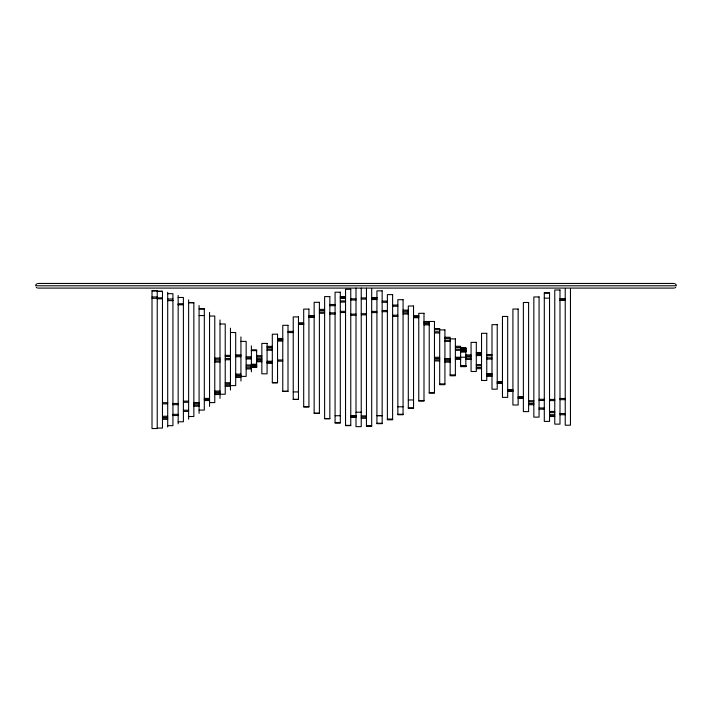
<?xml version="1.0" encoding="UTF-8"?>
<svg xmlns="http://www.w3.org/2000/svg" width="712" height="712" viewBox="0 0 712 712"><rect width="100%" height="100%" fill="white"/><g stroke="black" fill="none" stroke-linecap="round" stroke-linejoin="round"><path stroke-width="1.07" d="M35.787 284.925L37.086 283.616M674.914 287.933L675.697 287.417M37.923 283.456L674.077 283.456M35.6 285.779L676.4 285.779M37.923 288.093L674.077 288.093M152.012 290.79L157.236 290.79L157.236 428.544L152.012 428.544L152.012 290.79L157.236 290.79M157.236 291.199L162.47 291.199L162.47 428.081L157.236 428.081M157.236 291.448L162.47 291.43M544.297 292.988L549.531 292.97M167.703 293.682L172.927 293.682L172.927 425.669L167.703 425.669M340.309 296.788L345.543 296.788M152.012 296.975L157.236 296.975M340.309 297.109L345.543 297.109M178.16 297.483L183.393 297.474L183.393 421.771L178.16 421.771M371.691 297.527L376.924 297.527M157.236 297.839L162.47 297.839M371.691 297.776L376.924 297.776M340.309 297.972L345.543 297.972M361.233 297.928L366.457 297.928M544.297 298.168L549.531 298.15M152.012 298.292L157.236 298.292M340.309 298.284L345.543 298.284M157.236 298.568L162.47 298.631M559.988 298.622L565.221 298.622M157.236 298.666L162.47 298.666M371.691 298.702L376.924 298.702M350.767 298.809L356 298.809M167.703 298.987L172.927 298.987M361.233 299.111L366.457 299.111M371.691 299.53L376.924 299.53M559.988 299.797L565.221 299.797M350.767 299.992L356 299.992M167.703 300.42L172.927 300.428M559.988 300.437L565.221 300.437M167.703 300.633L172.927 300.633M340.309 300.909L345.543 300.909M382.157 301.105L387.381 301.105M340.309 302.084L345.543 302.084M382.157 302.28L387.381 302.28M188.627 302.644L193.851 302.644L193.851 416.511L188.627 416.511M188.627 302.662L193.851 302.787M178.16 304.095L183.393 304.095M178.16 304.175L183.393 304.184M329.843 304.505L335.076 304.505M178.16 304.825L183.393 304.772M392.615 305.065L397.848 305.065M329.843 305.679L335.076 305.679M392.615 306.249L397.848 306.249M204.317 308.866L199.084 308.866L204.317 308.883L204.317 410.085L199.084 410.085M319.385 309.391L324.619 309.391M403.072 310.129L408.305 310.129M382.157 310.494L387.381 310.494M319.385 310.565L324.619 310.565M340.309 311.349L345.543 311.349M371.691 311.402L376.924 311.402M403.072 311.304L408.305 311.304M382.157 311.669L387.381 311.669M319.385 312.096L324.619 312.096M340.309 312.524L345.543 312.524M371.691 312.577L376.924 312.577M329.843 312.871L335.076 312.871M403.072 312.826L408.305 312.826M319.385 313.271L324.619 313.271M361.233 313.689L366.457 313.689M329.843 314.045L335.076 314.045M403.072 314.001L408.305 314.001M350.767 314.108L356 314.108M361.233 314.864L366.457 314.864M392.615 315.202L397.848 315.202M350.767 315.283L356 315.283M199.084 315.541L204.317 315.55M413.538 315.656L418.763 315.656M308.928 315.843L314.152 315.843M209.542 316.057L214.775 316.03L214.775 402.592L209.542 402.592M308.928 316.128L314.152 316.128M392.615 316.377L397.848 316.377M413.538 316.529L418.763 316.529M413.538 316.831L418.763 316.831M308.928 317.027L314.152 317.027M308.928 317.303L314.152 317.303M413.538 317.703L418.763 317.703M429.229 321.468L434.462 321.468L434.462 393.247L429.229 393.247L429.229 321.468L423.996 321.512M423.996 322.687L429.229 322.687M298.462 323.097L303.695 323.097M298.462 323.203L303.695 323.203M423.996 323.693L429.229 323.693M220.008 323.996L225.232 323.987L225.232 394.226L220.008 394.226M298.462 324.272L303.695 324.272M298.462 324.387L303.695 324.387M423.996 324.868L429.229 324.868M434.462 328.543L439.687 328.543L439.687 329.727L434.462 329.727M288.004 331.418L293.237 331.329M434.462 331.801L439.687 331.801M230.465 332.504L235.699 332.522L235.699 385.601L230.465 385.601M288.004 332.504L293.237 332.593M434.462 332.976L439.687 332.976M444.92 337.248L450.153 337.248L450.153 338.423L444.92 338.423M277.538 338.476L282.771 338.476M277.538 339.651L282.771 339.651M277.538 339.909L282.771 339.909M444.92 340.211L450.153 340.211M277.538 341.084L282.771 341.084M240.932 341.377L246.156 341.377L246.156 376.39L240.932 376.39M444.92 341.386L450.153 341.386M267.08 346.352L272.313 346.352M455.377 346.281L460.611 346.281L460.611 347.456L455.377 347.456M267.08 347.527L272.313 347.527M460.611 347.848L465.844 347.848L465.844 366.653L460.611 366.653L460.611 347.848L465.844 348.043M460.611 348.123L465.844 348.123M460.611 348.266L465.844 348.337M460.611 348.382L465.844 348.382M460.611 348.506L465.844 348.506M460.611 348.755L465.844 348.755M267.08 349.04L272.313 349.04M455.377 349.138L465.844 349.183M460.611 349.637L465.844 349.637M251.389 350.099L256.623 350.028L256.623 367.472L251.389 367.472L256.623 367.454M460.611 350.099L465.844 350.099M267.08 350.215L272.313 350.215M251.389 350.331L256.623 350.331M455.377 350.313L460.611 350.313M251.389 350.464L256.623 350.509M251.389 350.607L256.623 350.633M460.611 350.571L465.844 350.571M460.611 350.829L465.844 350.829M460.611 351.007L465.844 351.007M460.611 351.683L465.844 351.683M460.611 351.888L465.844 351.888M476.301 352.502L481.534 352.502M476.301 353.677L481.534 353.677M476.301 354.38L481.534 354.38M486.768 354.532L491.992 354.532M235.699 354.914L240.932 354.914M465.844 354.923L471.068 354.923M225.232 355.368L230.465 355.368M235.699 355.537L240.932 355.537M476.301 355.555L481.534 355.555M256.623 355.697L261.847 355.697M486.768 355.706L491.992 355.706M465.844 356.098L471.068 356.098M225.232 356.543L230.465 356.543M235.699 356.712L240.932 356.712M246.156 356.792L251.389 356.792M465.844 356.712L471.068 356.712M256.623 356.881L261.847 356.881M455.377 357.219L465.844 357.219M434.462 357.273L439.687 357.273M246.156 357.967L251.389 357.967M486.768 357.878L491.992 357.878M214.775 358.074L220.008 358.074M455.377 358.198L460.611 358.198M465.844 358.216L471.068 358.216M256.623 358.287L261.847 358.287M455.377 358.394L460.611 358.394M225.232 358.572L230.465 358.572M434.462 358.447L439.687 358.447M444.92 358.554L450.153 358.554M246.156 358.955L251.389 358.955M486.768 359.053L491.992 359.053M214.775 359.248L220.008 359.248M455.377 359.382L460.611 359.382M465.844 359.4L471.068 359.4M256.623 359.471L261.847 359.578M225.232 359.747L230.465 359.747M444.92 359.729L450.153 359.729M434.462 359.783L439.687 359.783M277.538 359.969L282.771 359.969M256.623 360.753L261.847 360.753M214.775 360.877L220.008 360.877M434.462 360.957L439.687 360.957M444.92 360.948L450.153 360.948M267.08 361.242L272.313 361.242M277.538 361.144L282.771 361.144M256.623 361.732L261.847 361.732M214.775 362.052L220.008 362.052M444.92 362.132L450.153 362.132M267.08 362.168L272.313 362.168M267.08 362.417L272.313 362.417M267.08 363.351L272.313 363.351M251.389 364.206L256.623 364.206M476.301 364.597L481.534 364.597M251.389 364.784L256.623 364.784M246.156 364.989L256.623 365.007M251.389 365.292L256.623 365.292M251.389 365.594L256.623 365.594M460.611 365.745L465.844 365.745M476.301 365.772L481.534 365.772M251.389 365.897L256.623 365.897M460.611 365.861L465.844 365.861M460.611 366.066L465.844 366.03M246.156 366.164L256.623 366.199M460.611 366.164L465.844 366.164M460.611 366.413L465.844 366.413M251.389 366.493L256.623 366.493M251.389 366.751L256.623 366.751M251.389 366.956L256.623 366.965M251.389 367.258L256.623 367.241M476.301 367.499L481.534 367.499M246.156 367.739L251.389 367.739M476.301 368.674L481.534 368.674M246.156 368.923L251.389 368.923M486.768 373.542L491.992 373.542M235.699 374.12L240.932 374.12M486.768 374.717L491.992 374.717M450.153 374.93L455.377 374.93M486.768 375.18L491.992 375.18M235.699 375.304L240.932 375.304M235.699 376.265L240.932 376.265M486.768 376.363L491.992 376.363M235.699 377.44L240.932 377.44M497.225 381.792L502.458 381.792M497.225 382.148L502.458 382.148M225.232 382.736L230.465 382.736M272.313 382.7L277.538 382.7M497.225 382.967L502.458 382.967M497.225 383.323L502.458 383.323M225.232 383.91L230.465 383.91M439.687 383.901L444.92 383.901M225.232 385.139L230.465 385.139M225.232 386.322L230.465 386.322M507.683 389.82L512.916 389.82M507.683 390.176L512.916 390.176M214.775 391.057L220.008 391.057M507.683 391.004L512.916 391.004M282.771 391.28L288.004 391.28M507.683 391.36L512.916 391.36M293.237 391.92L298.462 391.92M214.775 392.232L220.008 392.232M429.229 392.526L434.462 392.526M214.775 393.353L220.008 393.353M214.775 394.528L220.008 394.528M518.149 396.709L523.373 396.709M518.149 397.269L523.373 397.269M518.149 397.883L523.373 397.883M204.317 398.409L209.542 398.409M518.149 398.444L523.373 398.444M559.988 398.48L565.221 398.48M293.237 399.352L298.462 399.352M539.073 399.29L544.297 399.29M204.317 399.37L209.542 399.37M549.531 399.423L554.764 399.423M204.317 399.583L209.542 399.583M559.988 399.655L565.221 399.655M408.305 399.966L413.538 399.966M204.317 400.545L209.542 400.545M418.763 400.518L423.996 400.518M539.073 400.473L544.297 400.473M549.531 400.598L554.764 400.598M528.607 400.723L533.84 400.723M183.393 401.123L188.627 401.123M528.607 401.897L533.84 401.897M183.393 402.298L188.627 402.298M193.851 402.502L199.084 402.502M162.47 402.689L167.703 402.689M172.927 403.49L178.16 403.49M528.607 403.544L533.84 403.544M193.851 403.677L199.084 403.677M162.47 403.864L167.703 403.864M172.927 404.674L178.16 404.674M528.607 404.719L533.84 404.719M193.851 405.03L199.084 405.03M193.851 406.205L199.084 406.205M303.695 406.783L308.928 406.783M397.848 406.801L403.072 406.801M408.305 407.789L413.538 407.789M539.073 407.994L544.297 407.994M539.073 409.169L544.297 409.169M183.393 410.228L188.627 410.228M183.393 411.403L188.627 411.403M549.531 411.447L554.764 411.447M356 412.266L361.233 412.159M549.531 412.631L554.764 412.631M314.152 413.183L319.385 413.183M559.988 413.556L565.221 413.556M172.927 414.34L178.16 414.34M397.848 414.259L403.072 414.259M549.531 414.722L554.764 414.722M559.988 414.74L565.221 414.74M172.927 415.514L178.16 415.514M350.767 415.666L356 415.666M382.157 415.621L376.924 415.621L382.157 415.692M335.076 415.755L340.309 415.728M350.767 415.897L356 415.897M361.233 415.888L366.457 415.888M549.531 415.897L554.764 415.897M162.47 416.253L167.703 416.253M549.531 416.502L554.764 416.502M350.767 416.84L356 416.84M350.767 417.081L356 417.081M361.233 417.063L366.457 417.063M162.47 417.428L167.703 417.428M162.47 418.149L167.703 418.202M361.233 418.282L366.457 418.282M324.619 418.576L329.843 418.576M387.381 419.226L392.615 419.226M162.47 419.332L167.703 419.377M387.381 419.35L392.615 419.35M335.076 422.75L340.309 422.75M376.924 423.257L382.157 423.257M345.543 425.375L350.767 425.375M366.457 425.856L371.691 425.856M366.457 426.177L371.691 426.177L371.691 288.618M674.914 283.616L676.213 284.925M36.303 287.417L37.086 287.933M570.454 288.93L570.454 425.206L565.221 425.206L565.221 288.93M366.457 288.244L366.457 426.55M361.233 288.093L361.233 426.657L356 426.657L356 288.093M251.389 345.907L251.389 371.798M240.932 336.91L240.932 381M230.465 328.188L230.465 390.043M220.008 319.955L220.008 398.409M209.542 312.399L209.542 406.41M199.084 305.528L199.084 413.352M188.627 299.877L188.627 419.217M178.16 295.462L178.16 423.845M167.703 292.223L167.703 427.004M350.767 289.277L345.543 289.277L345.543 425.651L350.767 425.651L350.767 289.277M559.988 289.998L554.764 289.998L554.764 424.13L559.988 424.13L559.988 289.998M382.157 290.861L376.924 290.861L376.924 423.676L382.157 423.676L382.157 290.861M340.309 292.214L335.076 292.214L335.076 422.964L340.309 422.964L340.309 292.214M549.531 292.846L544.297 292.846L544.297 421.406L549.531 421.406L549.531 292.846M392.615 294.608L387.381 294.608L387.381 419.804L392.615 419.804L392.615 294.608M329.843 296.593L324.619 296.593L324.619 418.763L329.843 418.763L329.843 296.593M539.073 296.948L533.84 296.948L533.84 417.134L539.073 417.134L539.073 296.913M403.072 299.699L397.848 299.699L397.848 414.74L403.072 414.74L403.072 299.699M319.385 302.306L314.152 302.306L314.152 413.378L319.385 413.378L319.385 302.306M528.607 302.484L523.373 302.484L523.373 411.616L528.607 411.616L528.607 302.484M413.538 306.009L408.305 306.009L408.305 408.412L413.538 408.412L413.538 306.009M308.928 309.106L303.695 309.106L303.695 406.89L308.928 406.89L308.928 309.106M518.149 309.035L512.916 309.035L512.916 404.995L518.149 404.995L518.149 309.035M423.996 313.307L418.763 313.307L418.763 401.168L423.996 401.168L423.996 313.307M507.683 316.466L502.458 316.466L502.458 397.385L507.683 397.385L507.683 316.466M298.462 316.902L293.237 316.902L293.237 399.459L298.462 399.459L298.462 316.902M497.225 324.645L491.992 324.645L491.992 389.188L497.225 389.188L497.225 324.645M288.004 325.313L282.771 325.313L282.771 391.369L288.004 391.369L288.004 325.313M444.92 329.905L439.687 329.905L439.687 384.685L444.92 384.685L444.92 329.905M486.768 333.314L481.534 333.314L481.534 380.484L486.768 380.484L486.768 333.314M277.538 334.204L272.313 334.204L272.313 382.771L277.538 382.771L277.538 334.204M455.377 338.903L450.153 338.903L450.153 375.776L455.377 375.776L455.377 338.903M476.301 342.365L471.068 342.365L471.068 371.495L476.301 371.495L476.301 342.365M267.08 343.407L261.847 343.407L261.847 373.8L267.08 373.8L267.08 343.407M465.844 351.292L460.611 351.292L465.844 351.354"/></g></svg>
